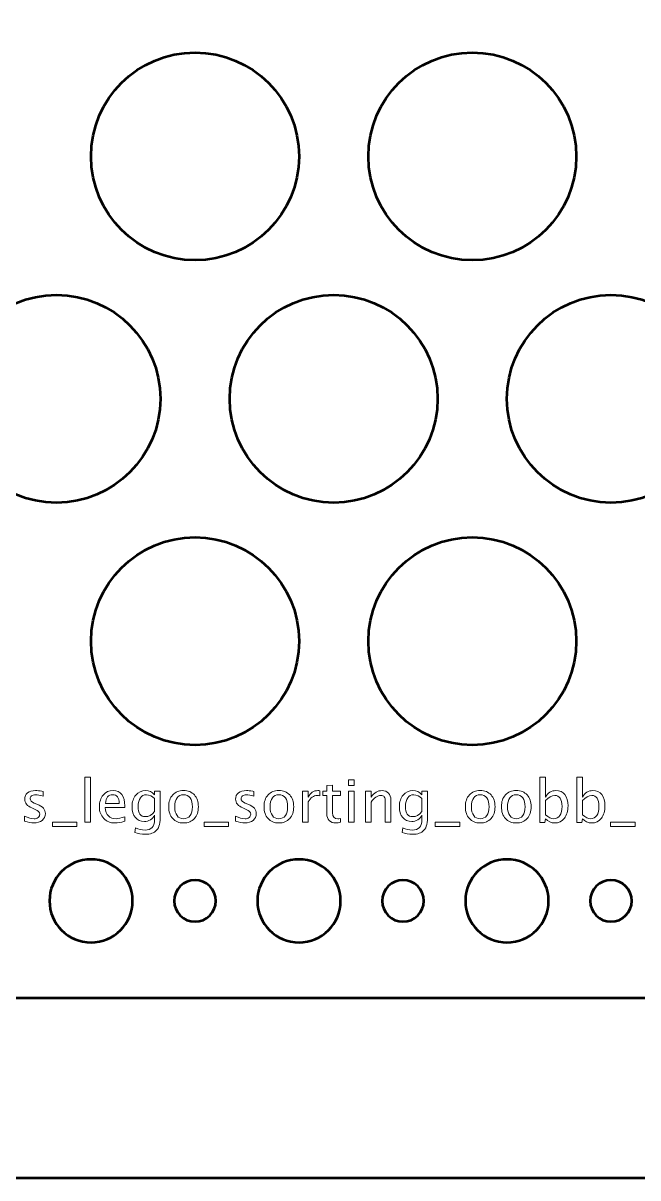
# Model space of a CAD drawing. Header units: centimetres. Extents: x -44 to 44, y -29.8 to 29.1.
# Drawn here: x -4.24 to 0.19, y 0.25 to 8.59 of the extents above; entities that cross this region are included whole.
import ezdxf

# ---------------------------------------------------------------- set-up
doc = ezdxf.new("R2010")
doc.units = ezdxf.units.CM
doc.header["$MEASUREMENT"] = 0
doc.layers.add('Layer 1', color=7, linetype='Continuous')

msp = doc.modelspace()

# ---------------------------------------------------------------- linework, layer by layer
at = {"layer": 'Layer 1', "color": 4, "lineweight": 53}
msp.add_lwpolyline([(-14, 0.25), (14, 0.25), (14, 23.75), (-14, 23.75), (-14, 0.25)], close=True, dxfattribs=at)
at = {"layer": 'Layer 1', "lineweight": 53}
for centre in [(-2.99998, 7.62498), (-0.99998, 7.62498), (-3.99998, 5.87498), (-1.99998, 5.87498), (0.00002, 5.87498), (-2.99998, 4.12498), (-0.99998, 4.12498)]:
    msp.add_ellipse(centre, major_axis=(0, 0.75002), ratio=1, dxfattribs=at)
for points, knots in [([(-10.45, 2.05), (-10.45, 2.05), (-10.45, 21.95), (-10.45, 21.95), (-10.45, 21.95), (-10.45, 22.22614), (-10.22614, 22.45), (-9.95, 22.45), (-9.95, 22.45), (-9.95, 22.45), (9.95, 22.45), (9.95, 22.45), (9.95, 22.45), (10.22614, 22.45), (10.45, 22.22614), (10.45, 21.95), (10.45, 21.95), (10.45, 21.95), (10.45, 2.05), (10.45, 2.05), (10.45, 2.05), (10.45, 1.77386), (10.22614, 1.55), (9.95, 1.55), (9.95, 1.55), (9.95, 1.55), (-9.95, 1.55), (-9.95, 1.55), (-9.95, 1.55), (-10.22614, 1.55), (-10.45, 1.77386), (-10.45, 2.05)], [0, 0, 0, 0, 0.1111111, 0.1111111, 0.1111111, 0.1111111, 0.2222222, 0.2222222, 0.2222222, 0.2222222, 0.3333333, 0.3333333, 0.3333333, 0.3333333, 0.4444444, 0.4444444, 0.4444444, 0.4444444, 0.5555556, 0.5555556, 0.5555556, 0.5555556, 0.6666667, 0.6666667, 0.6666667, 0.6666667, 0.7777778, 0.7777778, 0.7777778, 0.7777778, 1, 1, 1, 1]), ([(-4.05, 2.25), (-4.05, 2.41569), (-3.91569, 2.55), (-3.75, 2.55), (-3.75, 2.55), (-3.58431, 2.55), (-3.45, 2.41569), (-3.45, 2.25), (-3.45, 2.25), (-3.45, 2.08431), (-3.58431, 1.95), (-3.75, 1.95), (-3.75, 1.95), (-3.91569, 1.95), (-4.05, 2.08431), (-4.05, 2.25)], [0, 0, 0, 0, 0.2, 0.2, 0.2, 0.2, 0.4, 0.4, 0.4, 0.4, 0.6, 0.6, 0.6, 0.6, 1, 1, 1, 1]), ([(-2.55, 2.25), (-2.55, 2.41569), (-2.41569, 2.55), (-2.25, 2.55), (-2.25, 2.55), (-2.08431, 2.55), (-1.95, 2.41569), (-1.95, 2.25), (-1.95, 2.25), (-1.95, 2.08431), (-2.08431, 1.95), (-2.25, 1.95), (-2.25, 1.95), (-2.41569, 1.95), (-2.55, 2.08431), (-2.55, 2.25)], [0, 0, 0, 0, 0.2, 0.2, 0.2, 0.2, 0.4, 0.4, 0.4, 0.4, 0.6, 0.6, 0.6, 0.6, 1, 1, 1, 1]), ([(-1.05, 2.25), (-1.05, 2.41569), (-0.91569, 2.55), (-0.75, 2.55), (-0.75, 2.55), (-0.58431, 2.55), (-0.45, 2.41569), (-0.45, 2.25), (-0.45, 2.25), (-0.45, 2.08431), (-0.58431, 1.95), (-0.75, 1.95), (-0.75, 1.95), (-0.91569, 1.95), (-1.05, 2.08431), (-1.05, 2.25)], [0, 0, 0, 0, 0.2, 0.2, 0.2, 0.2, 0.4, 0.4, 0.4, 0.4, 0.6, 0.6, 0.6, 0.6, 1, 1, 1, 1]), ([(-3.15, 2.25), (-3.15, 2.33284), (-3.08284, 2.4), (-3, 2.4), (-3, 2.4), (-2.91716, 2.4), (-2.85, 2.33284), (-2.85, 2.25), (-2.85, 2.25), (-2.85, 2.16716), (-2.91716, 2.1), (-3, 2.1), (-3, 2.1), (-3.08284, 2.1), (-3.15, 2.16716), (-3.15, 2.25)], [0, 0, 0, 0, 0.2, 0.2, 0.2, 0.2, 0.4, 0.4, 0.4, 0.4, 0.6, 0.6, 0.6, 0.6, 1, 1, 1, 1]), ([(-1.65, 2.25), (-1.65, 2.33284), (-1.58284, 2.4), (-1.5, 2.4), (-1.5, 2.4), (-1.41716, 2.4), (-1.35, 2.33284), (-1.35, 2.25), (-1.35, 2.25), (-1.35, 2.16716), (-1.41716, 2.1), (-1.5, 2.1), (-1.5, 2.1), (-1.58284, 2.1), (-1.65, 2.16716), (-1.65, 2.25)], [0, 0, 0, 0, 0.2, 0.2, 0.2, 0.2, 0.4, 0.4, 0.4, 0.4, 0.6, 0.6, 0.6, 0.6, 1, 1, 1, 1]), ([(-0.15, 2.25), (-0.15, 2.33284), (-0.08284, 2.4), (0, 2.4), (0, 2.4), (0.08284, 2.4), (0.15, 2.33284), (0.15, 2.25), (0.15, 2.25), (0.15, 2.16716), (0.08284, 2.1), (0, 2.1), (0, 2.1), (-0.08284, 2.1), (-0.15, 2.16716), (-0.15, 2.25)], [0, 0, 0, 0, 0.2, 0.2, 0.2, 0.2, 0.4, 0.4, 0.4, 0.4, 0.6, 0.6, 0.6, 0.6, 1, 1, 1, 1])]:
    msp.add_open_spline(points, degree=3, knots=knots, dxfattribs=at)
at = {"layer": 'Layer 1', "color": 5, "lineweight": 9}
for points, knots in [([(-3.79443, 2.81748), (-3.79443, 2.81748), (-3.79443, 3.14387), (-3.79443, 3.14387), (-3.79443, 3.14387), (-3.79443, 3.14387), (-3.75379, 3.14387), (-3.75379, 3.14387), (-3.75379, 3.14387), (-3.75379, 3.14387), (-3.75379, 2.81748), (-3.75379, 2.81748), (-3.75379, 2.81748), (-3.75379, 2.81748), (-3.79443, 2.81748), (-3.79443, 2.81748)], [0, 0, 0, 0, 0.2, 0.2, 0.2, 0.2, 0.4, 0.4, 0.4, 0.4, 0.6, 0.6, 0.6, 0.6, 1, 1, 1, 1]), ([(-1.95109, 2.81755), (-1.96365, 2.81409), (-1.97459, 2.8124), (-1.98383, 2.8124), (-1.98383, 2.8124), (-2.00457, 2.8124), (-2.02073, 2.81833), (-2.0323, 2.83018), (-2.0323, 2.83018), (-2.04394, 2.84203), (-2.04973, 2.85847), (-2.04973, 2.87957), (-2.04973, 2.87957), (-2.04973, 2.87957), (-2.04973, 3.01137), (-2.04973, 3.01137), (-2.04973, 3.01137), (-2.04973, 3.01137), (-2.07781, 3.01137), (-2.07781, 3.01137), (-2.07781, 3.01137), (-2.07781, 3.01137), (-2.07781, 3.04184), (-2.07781, 3.04184), (-2.07781, 3.04184), (-2.07781, 3.04184), (-2.04973, 3.04184), (-2.04973, 3.04184), (-2.04973, 3.04184), (-2.04973, 3.04184), (-2.04973, 3.08241), (-2.04973, 3.08241), (-2.04973, 3.08241), (-2.04973, 3.08241), (-2.00909, 3.08629), (-2.00909, 3.08629), (-2.00909, 3.08629), (-2.00909, 3.08629), (-2.00909, 3.04184), (-2.00909, 3.04184), (-2.00909, 3.04184), (-2.00909, 3.04184), (-1.95024, 3.04184), (-1.95024, 3.04184), (-1.95024, 3.04184), (-1.95024, 3.04184), (-1.95024, 3.01137), (-1.95024, 3.01137), (-1.95024, 3.01137), (-1.95024, 3.01137), (-2.00909, 3.01137), (-2.00909, 3.01137), (-2.00909, 3.01137), (-2.00909, 3.01137), (-2.00909, 2.88691), (-2.00909, 2.88691), (-2.00909, 2.88691), (-2.00909, 2.85756), (-1.99632, 2.84288), (-1.97085, 2.84288), (-1.97085, 2.84288), (-1.96541, 2.84288), (-1.95885, 2.8438), (-1.95109, 2.84556), (-1.95109, 2.84556), (-1.95109, 2.84556), (-1.95109, 2.81755), (-1.95109, 2.81755)], [0, 0, 0, 0, 0.0555556, 0.0555556, 0.0555556, 0.0555556, 0.1111111, 0.1111111, 0.1111111, 0.1111111, 0.1666667, 0.1666667, 0.1666667, 0.1666667, 0.2222222, 0.2222222, 0.2222222, 0.2222222, 0.2777778, 0.2777778, 0.2777778, 0.2777778, 0.3333333, 0.3333333, 0.3333333, 0.3333333, 0.3888889, 0.3888889, 0.3888889, 0.3888889, 0.4444444, 0.4444444, 0.4444444, 0.4444444, 0.5, 0.5, 0.5, 0.5, 0.5555556, 0.5555556, 0.5555556, 0.5555556, 0.6111111, 0.6111111, 0.6111111, 0.6111111, 0.6666667, 0.6666667, 0.6666667, 0.6666667, 0.7222222, 0.7222222, 0.7222222, 0.7222222, 0.7777778, 0.7777778, 0.7777778, 0.7777778, 0.8333333, 0.8333333, 0.8333333, 0.8333333, 0.8888889, 0.8888889, 0.8888889, 0.8888889, 1, 1, 1, 1]), ([(-1.89309, 3.08291), (-1.89309, 3.08291), (-1.89309, 3.12355), (-1.89309, 3.12355), (-1.89309, 3.12355), (-1.89309, 3.12355), (-1.85245, 3.12355), (-1.85245, 3.12355), (-1.85245, 3.12355), (-1.85245, 3.12355), (-1.85245, 3.08291), (-1.85245, 3.08291), (-1.85245, 3.08291), (-1.85245, 3.08291), (-1.89309, 3.08291), (-1.89309, 3.08291)], [0, 0, 0, 0, 0.2, 0.2, 0.2, 0.2, 0.4, 0.4, 0.4, 0.4, 0.6, 0.6, 0.6, 0.6, 1, 1, 1, 1]), ([(-0.51224, 2.81494), (-0.51224, 2.81494), (-0.51224, 3.14387), (-0.51224, 3.14387), (-0.51224, 3.14387), (-0.51224, 3.14387), (-0.4716, 3.14387), (-0.4716, 3.14387), (-0.4716, 3.14387), (-0.4716, 3.14387), (-0.4716, 2.99944), (-0.4716, 2.99944), (-0.4716, 2.99944), (-0.45495, 3.03084), (-0.4299, 3.0465), (-0.39653, 3.0465), (-0.39653, 3.0465), (-0.36951, 3.0465), (-0.34827, 3.03669), (-0.33275, 3.01701), (-0.33275, 3.01701), (-0.31723, 2.99732), (-0.30947, 2.97044), (-0.30947, 2.93637), (-0.30947, 2.93637), (-0.30947, 2.89925), (-0.31828, 2.86927), (-0.33585, 2.84655), (-0.33585, 2.84655), (-0.35342, 2.82376), (-0.37656, 2.8124), (-0.40521, 2.8124), (-0.40521, 2.8124), (-0.43181, 2.8124), (-0.45396, 2.82256), (-0.4716, 2.84295), (-0.4716, 2.84295), (-0.4716, 2.84295), (-0.47654, 2.81494), (-0.47654, 2.81494), (-0.47654, 2.81494), (-0.47654, 2.81494), (-0.51224, 2.81494), (-0.51224, 2.81494)], [0, 0, 0, 0, 0.0833333, 0.0833333, 0.0833333, 0.0833333, 0.1666667, 0.1666667, 0.1666667, 0.1666667, 0.25, 0.25, 0.25, 0.25, 0.3333333, 0.3333333, 0.3333333, 0.3333333, 0.4166667, 0.4166667, 0.4166667, 0.4166667, 0.5, 0.5, 0.5, 0.5, 0.5833333, 0.5833333, 0.5833333, 0.5833333, 0.6666667, 0.6666667, 0.6666667, 0.6666667, 0.75, 0.75, 0.75, 0.75, 0.8333333, 0.8333333, 0.8333333, 0.8333333, 1, 1, 1, 1]), ([(-0.24582, 2.81494), (-0.24582, 2.81494), (-0.24582, 3.14387), (-0.24582, 3.14387), (-0.24582, 3.14387), (-0.24582, 3.14387), (-0.20518, 3.14387), (-0.20518, 3.14387), (-0.20518, 3.14387), (-0.20518, 3.14387), (-0.20518, 2.99944), (-0.20518, 2.99944), (-0.20518, 2.99944), (-0.18853, 3.03084), (-0.16348, 3.0465), (-0.13011, 3.0465), (-0.13011, 3.0465), (-0.10309, 3.0465), (-0.08185, 3.03669), (-0.06633, 3.01701), (-0.06633, 3.01701), (-0.05081, 2.99732), (-0.04305, 2.97044), (-0.04305, 2.93637), (-0.04305, 2.93637), (-0.04305, 2.89925), (-0.05186, 2.86927), (-0.06943, 2.84655), (-0.06943, 2.84655), (-0.087, 2.82376), (-0.11014, 2.8124), (-0.13879, 2.8124), (-0.13879, 2.8124), (-0.16539, 2.8124), (-0.18754, 2.82256), (-0.20518, 2.84295), (-0.20518, 2.84295), (-0.20518, 2.84295), (-0.21012, 2.81494), (-0.21012, 2.81494), (-0.21012, 2.81494), (-0.21012, 2.81494), (-0.24582, 2.81494), (-0.24582, 2.81494)], [0, 0, 0, 0, 0.0833333, 0.0833333, 0.0833333, 0.0833333, 0.1666667, 0.1666667, 0.1666667, 0.1666667, 0.25, 0.25, 0.25, 0.25, 0.3333333, 0.3333333, 0.3333333, 0.3333333, 0.4166667, 0.4166667, 0.4166667, 0.4166667, 0.5, 0.5, 0.5, 0.5, 0.5833333, 0.5833333, 0.5833333, 0.5833333, 0.6666667, 0.6666667, 0.6666667, 0.6666667, 0.75, 0.75, 0.75, 0.75, 0.8333333, 0.8333333, 0.8333333, 0.8333333, 1, 1, 1, 1]), ([(-4.22997, 2.82552), (-4.22997, 2.82552), (-4.22997, 2.86278), (-4.22997, 2.86278), (-4.22997, 2.86278), (-4.20337, 2.84951), (-4.1803, 2.84288), (-4.16062, 2.84288), (-4.16062, 2.84288), (-4.14891, 2.84288), (-4.13917, 2.84605), (-4.13148, 2.8524), (-4.13148, 2.8524), (-4.12379, 2.85868), (-4.11991, 2.86659), (-4.11991, 2.87611), (-4.11991, 2.87611), (-4.11991, 2.89001), (-4.1307, 2.90151), (-4.15229, 2.91061), (-4.15229, 2.91061), (-4.15229, 2.91061), (-4.17607, 2.9207), (-4.17607, 2.9207), (-4.17607, 2.9207), (-4.21114, 2.93524), (-4.2287, 2.95626), (-4.2287, 2.98357), (-4.2287, 2.98357), (-4.2287, 3.00311), (-4.22179, 3.01849), (-4.20796, 3.02971), (-4.20796, 3.02971), (-4.19413, 3.04093), (-4.17515, 3.0465), (-4.15109, 3.0465), (-4.15109, 3.0465), (-4.1386, 3.0465), (-4.12308, 3.04481), (-4.10467, 3.04135), (-4.10467, 3.04135), (-4.10467, 3.04135), (-4.0962, 3.03973), (-4.0962, 3.03973), (-4.0962, 3.03973), (-4.0962, 3.03973), (-4.0962, 3.00586), (-4.0962, 3.00586), (-4.0962, 3.00586), (-4.11885, 3.01264), (-4.13691, 3.01602), (-4.15039, 3.01602), (-4.15039, 3.01602), (-4.16224, 3.01602), (-4.17162, 3.01341), (-4.17875, 3.00826), (-4.17875, 3.00826), (-4.18581, 3.00311), (-4.18933, 2.9962), (-4.18933, 2.98752), (-4.18933, 2.98752), (-4.18933, 2.97531), (-4.17946, 2.96494), (-4.15963, 2.95654), (-4.15963, 2.95654), (-4.15963, 2.95654), (-4.14009, 2.94829), (-4.14009, 2.94829), (-4.14009, 2.94829), (-4.11793, 2.93898), (-4.10227, 2.9291), (-4.0931, 2.91873), (-4.0931, 2.91873), (-4.08385, 2.90835), (-4.07927, 2.89537), (-4.07927, 2.87985), (-4.07927, 2.87985), (-4.07927, 2.86017), (-4.08703, 2.84401), (-4.10262, 2.83138), (-4.10262, 2.83138), (-4.11814, 2.81875), (-4.13804, 2.8124), (-4.16224, 2.8124), (-4.16224, 2.8124), (-4.18087, 2.8124), (-4.20337, 2.81677), (-4.22997, 2.82552)], [0, 0, 0, 0, 0.0434783, 0.0434783, 0.0434783, 0.0434783, 0.0869565, 0.0869565, 0.0869565, 0.0869565, 0.1304348, 0.1304348, 0.1304348, 0.1304348, 0.173913, 0.173913, 0.173913, 0.173913, 0.2173913, 0.2173913, 0.2173913, 0.2173913, 0.2608696, 0.2608696, 0.2608696, 0.2608696, 0.3043478, 0.3043478, 0.3043478, 0.3043478, 0.3478261, 0.3478261, 0.3478261, 0.3478261, 0.3913043, 0.3913043, 0.3913043, 0.3913043, 0.4347826, 0.4347826, 0.4347826, 0.4347826, 0.4782609, 0.4782609, 0.4782609, 0.4782609, 0.5217391, 0.5217391, 0.5217391, 0.5217391, 0.5652174, 0.5652174, 0.5652174, 0.5652174, 0.6086957, 0.6086957, 0.6086957, 0.6086957, 0.6521739, 0.6521739, 0.6521739, 0.6521739, 0.6956522, 0.6956522, 0.6956522, 0.6956522, 0.7391304, 0.7391304, 0.7391304, 0.7391304, 0.7826087, 0.7826087, 0.7826087, 0.7826087, 0.826087, 0.826087, 0.826087, 0.826087, 0.8695652, 0.8695652, 0.8695652, 0.8695652, 0.9130435, 0.9130435, 0.9130435, 0.9130435, 1, 1, 1, 1]), ([(-3.50741, 2.82468), (-3.53472, 2.81649), (-3.55807, 2.8124), (-3.57755, 2.8124), (-3.57755, 2.8124), (-3.61078, 2.8124), (-3.6378, 2.82341), (-3.65861, 2.84535), (-3.65861, 2.84535), (-3.67943, 2.86729), (-3.68987, 2.89573), (-3.68987, 2.93072), (-3.68987, 2.93072), (-3.68987, 2.96466), (-3.6807, 2.99253), (-3.66228, 3.01433), (-3.66228, 3.01433), (-3.64387, 3.03606), (-3.6203, 3.04692), (-3.59159, 3.04692), (-3.59159, 3.04692), (-3.56442, 3.04692), (-3.5434, 3.03726), (-3.52858, 3.01793), (-3.52858, 3.01793), (-3.51376, 2.99859), (-3.50636, 2.97122), (-3.50636, 2.93573), (-3.50636, 2.93573), (-3.50636, 2.93573), (-3.50657, 2.92331), (-3.50657, 2.92331), (-3.50657, 2.92331), (-3.50657, 2.92331), (-3.64838, 2.92331), (-3.64838, 2.92331), (-3.64838, 2.92331), (-3.64246, 2.86969), (-3.61628, 2.84288), (-3.56993, 2.84288), (-3.56993, 2.84288), (-3.55292, 2.84288), (-3.53211, 2.84768), (-3.50741, 2.85727), (-3.50741, 2.85727), (-3.50741, 2.85727), (-3.50741, 2.82468), (-3.50741, 2.82468)], [0, 0, 0, 0, 0.0769231, 0.0769231, 0.0769231, 0.0769231, 0.1538462, 0.1538462, 0.1538462, 0.1538462, 0.2307692, 0.2307692, 0.2307692, 0.2307692, 0.3076923, 0.3076923, 0.3076923, 0.3076923, 0.3846154, 0.3846154, 0.3846154, 0.3846154, 0.4615385, 0.4615385, 0.4615385, 0.4615385, 0.5384615, 0.5384615, 0.5384615, 0.5384615, 0.6153846, 0.6153846, 0.6153846, 0.6153846, 0.6923077, 0.6923077, 0.6923077, 0.6923077, 0.7692308, 0.7692308, 0.7692308, 0.7692308, 0.8461538, 0.8461538, 0.8461538, 0.8461538, 1, 1, 1, 1]), ([(-3.64627, 2.95379), (-3.64627, 2.95379), (-3.54721, 2.95379), (-3.54721, 2.95379), (-3.54721, 2.95379), (-3.54721, 2.99556), (-3.5628, 3.01645), (-3.59392, 3.01645), (-3.59392, 3.01645), (-3.62524, 3.01645), (-3.64267, 2.99556), (-3.64627, 2.95379)], [0, 0, 0, 0, 0.25, 0.25, 0.25, 0.25, 0.5, 0.5, 0.5, 0.5, 1, 1, 1, 1]), ([(-3.43537, 2.74297), (-3.43537, 2.74297), (-3.43058, 2.77811), (-3.43058, 2.77811), (-3.43058, 2.77811), (-3.40701, 2.7671), (-3.38366, 2.7616), (-3.36059, 2.7616), (-3.36059, 2.7616), (-3.3148, 2.7616), (-3.29186, 2.78587), (-3.29186, 2.83434), (-3.29186, 2.83434), (-3.29186, 2.83434), (-3.29186, 2.86962), (-3.29186, 2.86962), (-3.29186, 2.86962), (-3.29892, 2.85473), (-3.30894, 2.84323), (-3.32199, 2.83498), (-3.32199, 2.83498), (-3.33504, 2.82672), (-3.34958, 2.82256), (-3.36559, 2.82256), (-3.36559, 2.82256), (-3.39276, 2.82256), (-3.41428, 2.8323), (-3.43015, 2.85177), (-3.43015, 2.85177), (-3.44603, 2.87124), (-3.454, 2.89763), (-3.454, 2.93093), (-3.454, 2.93093), (-3.454, 2.96501), (-3.44497, 2.99281), (-3.42691, 3.01433), (-3.42691, 3.01433), (-3.40877, 3.03578), (-3.38542, 3.0465), (-3.3567, 3.0465), (-3.3567, 3.0465), (-3.33159, 3.0465), (-3.30993, 3.03634), (-3.29186, 3.01595), (-3.29186, 3.01595), (-3.29186, 3.01595), (-3.29186, 3.04184), (-3.29186, 3.04184), (-3.29186, 3.04184), (-3.29186, 3.04184), (-3.25123, 3.04184), (-3.25123, 3.04184), (-3.25123, 3.04184), (-3.25123, 3.04184), (-3.25123, 2.87872), (-3.25123, 2.87872), (-3.25123, 2.87872), (-3.25123, 2.84366), (-3.25306, 2.81769), (-3.25673, 2.80083), (-3.25673, 2.80083), (-3.26033, 2.78397), (-3.26724, 2.77014), (-3.27726, 2.75941), (-3.27726, 2.75941), (-3.29504, 2.74058), (-3.32284, 2.73112), (-3.36059, 2.73112), (-3.36059, 2.73112), (-3.38648, 2.73112), (-3.41138, 2.73507), (-3.43537, 2.74297)], [0, 0, 0, 0, 0.0526316, 0.0526316, 0.0526316, 0.0526316, 0.1052632, 0.1052632, 0.1052632, 0.1052632, 0.1578947, 0.1578947, 0.1578947, 0.1578947, 0.2105263, 0.2105263, 0.2105263, 0.2105263, 0.2631579, 0.2631579, 0.2631579, 0.2631579, 0.3157895, 0.3157895, 0.3157895, 0.3157895, 0.3684211, 0.3684211, 0.3684211, 0.3684211, 0.4210526, 0.4210526, 0.4210526, 0.4210526, 0.4736842, 0.4736842, 0.4736842, 0.4736842, 0.5263158, 0.5263158, 0.5263158, 0.5263158, 0.5789474, 0.5789474, 0.5789474, 0.5789474, 0.6315789, 0.6315789, 0.6315789, 0.6315789, 0.6842105, 0.6842105, 0.6842105, 0.6842105, 0.7368421, 0.7368421, 0.7368421, 0.7368421, 0.7894737, 0.7894737, 0.7894737, 0.7894737, 0.8421053, 0.8421053, 0.8421053, 0.8421053, 0.8947368, 0.8947368, 0.8947368, 0.8947368, 1, 1, 1, 1]), ([(-3.29186, 2.89509), (-3.29186, 2.89509), (-3.29186, 2.98815), (-3.29186, 2.98815), (-3.29186, 2.98815), (-3.30979, 3.00671), (-3.32933, 3.01602), (-3.35043, 3.01602), (-3.35043, 3.01602), (-3.36919, 3.01602), (-3.38387, 3.00854), (-3.39445, 2.99351), (-3.39445, 2.99351), (-3.40511, 2.97856), (-3.4104, 2.95774), (-3.4104, 2.93121), (-3.4104, 2.93121), (-3.4104, 2.88246), (-3.39311, 2.85812), (-3.35847, 2.85812), (-3.35847, 2.85812), (-3.3349, 2.85812), (-3.31268, 2.87047), (-3.29186, 2.89509)], [0, 0, 0, 0, 0.1428571, 0.1428571, 0.1428571, 0.1428571, 0.2857143, 0.2857143, 0.2857143, 0.2857143, 0.4285714, 0.4285714, 0.4285714, 0.4285714, 0.5714286, 0.5714286, 0.5714286, 0.5714286, 0.7142857, 0.7142857, 0.7142857, 0.7142857, 1, 1, 1, 1]), ([(-3.08295, 2.8124), (-3.1159, 2.8124), (-3.142, 2.82291), (-3.16119, 2.84394), (-3.16119, 2.84394), (-3.18045, 2.86496), (-3.19005, 2.89354), (-3.19005, 2.92959), (-3.19005, 2.92959), (-3.19005, 2.96557), (-3.18045, 2.99408), (-3.16119, 3.01503), (-3.16119, 3.01503), (-3.142, 3.03599), (-3.1159, 3.0465), (-3.08295, 3.0465), (-3.08295, 3.0465), (-3.05, 3.0465), (-3.02389, 3.03599), (-3.0047, 3.01503), (-3.0047, 3.01503), (-2.98544, 2.99408), (-2.97585, 2.96557), (-2.97585, 2.92959), (-2.97585, 2.92959), (-2.97585, 2.89354), (-2.98544, 2.86496), (-3.0047, 2.84394), (-3.0047, 2.84394), (-3.02389, 2.82291), (-3.05, 2.8124), (-3.08295, 2.8124)], [0, 0, 0, 0, 0.1111111, 0.1111111, 0.1111111, 0.1111111, 0.2222222, 0.2222222, 0.2222222, 0.2222222, 0.3333333, 0.3333333, 0.3333333, 0.3333333, 0.4444444, 0.4444444, 0.4444444, 0.4444444, 0.5555556, 0.5555556, 0.5555556, 0.5555556, 0.6666667, 0.6666667, 0.6666667, 0.6666667, 0.7777778, 0.7777778, 0.7777778, 0.7777778, 1, 1, 1, 1]), ([(-3.08302, 2.84288), (-3.06291, 2.84288), (-3.04725, 2.85043), (-3.0361, 2.8656), (-3.0361, 2.8656), (-3.02502, 2.8807), (-3.01945, 2.90208), (-3.01945, 2.92959), (-3.01945, 2.92959), (-3.01945, 2.95704), (-3.02502, 2.97835), (-3.0361, 2.99344), (-3.0361, 2.99344), (-3.04725, 3.00847), (-3.06291, 3.01602), (-3.08302, 3.01602), (-3.08302, 3.01602), (-3.1032, 3.01602), (-3.11886, 3.00847), (-3.12987, 2.99344), (-3.12987, 2.99344), (-3.14094, 2.97835), (-3.14645, 2.95704), (-3.14645, 2.92959), (-3.14645, 2.92959), (-3.14645, 2.90208), (-3.14094, 2.8807), (-3.12987, 2.8656), (-3.12987, 2.8656), (-3.11886, 2.85043), (-3.1032, 2.84288), (-3.08302, 2.84288)], [0, 0, 0, 0, 0.1111111, 0.1111111, 0.1111111, 0.1111111, 0.2222222, 0.2222222, 0.2222222, 0.2222222, 0.3333333, 0.3333333, 0.3333333, 0.3333333, 0.4444444, 0.4444444, 0.4444444, 0.4444444, 0.5555556, 0.5555556, 0.5555556, 0.5555556, 0.6666667, 0.6666667, 0.6666667, 0.6666667, 0.7777778, 0.7777778, 0.7777778, 0.7777778, 1, 1, 1, 1]), ([(-2.70857, 2.82552), (-2.70857, 2.82552), (-2.70857, 2.86278), (-2.70857, 2.86278), (-2.70857, 2.86278), (-2.68197, 2.84951), (-2.6589, 2.84288), (-2.63922, 2.84288), (-2.63922, 2.84288), (-2.62751, 2.84288), (-2.61777, 2.84605), (-2.61008, 2.8524), (-2.61008, 2.8524), (-2.60239, 2.85868), (-2.59851, 2.86659), (-2.59851, 2.87611), (-2.59851, 2.87611), (-2.59851, 2.89001), (-2.6093, 2.90151), (-2.63089, 2.91061), (-2.63089, 2.91061), (-2.63089, 2.91061), (-2.65467, 2.9207), (-2.65467, 2.9207), (-2.65467, 2.9207), (-2.68974, 2.93524), (-2.7073, 2.95626), (-2.7073, 2.98357), (-2.7073, 2.98357), (-2.7073, 3.00311), (-2.70039, 3.01849), (-2.68656, 3.02971), (-2.68656, 3.02971), (-2.67273, 3.04093), (-2.65375, 3.0465), (-2.62969, 3.0465), (-2.62969, 3.0465), (-2.6172, 3.0465), (-2.60168, 3.04481), (-2.58327, 3.04135), (-2.58327, 3.04135), (-2.58327, 3.04135), (-2.5748, 3.03973), (-2.5748, 3.03973), (-2.5748, 3.03973), (-2.5748, 3.03973), (-2.5748, 3.00586), (-2.5748, 3.00586), (-2.5748, 3.00586), (-2.59745, 3.01264), (-2.61551, 3.01602), (-2.62899, 3.01602), (-2.62899, 3.01602), (-2.64084, 3.01602), (-2.65022, 3.01341), (-2.65735, 3.00826), (-2.65735, 3.00826), (-2.66441, 3.00311), (-2.66793, 2.9962), (-2.66793, 2.98752), (-2.66793, 2.98752), (-2.66793, 2.97531), (-2.65806, 2.96494), (-2.63823, 2.95654), (-2.63823, 2.95654), (-2.63823, 2.95654), (-2.61869, 2.94829), (-2.61869, 2.94829), (-2.61869, 2.94829), (-2.59653, 2.93898), (-2.58087, 2.9291), (-2.5717, 2.91873), (-2.5717, 2.91873), (-2.56245, 2.90835), (-2.55787, 2.89537), (-2.55787, 2.87985), (-2.55787, 2.87985), (-2.55787, 2.86017), (-2.56563, 2.84401), (-2.58122, 2.83138), (-2.58122, 2.83138), (-2.59674, 2.81875), (-2.61664, 2.8124), (-2.64084, 2.8124), (-2.64084, 2.8124), (-2.65947, 2.8124), (-2.68197, 2.81677), (-2.70857, 2.82552)], [0, 0, 0, 0, 0.0434783, 0.0434783, 0.0434783, 0.0434783, 0.0869565, 0.0869565, 0.0869565, 0.0869565, 0.1304348, 0.1304348, 0.1304348, 0.1304348, 0.173913, 0.173913, 0.173913, 0.173913, 0.2173913, 0.2173913, 0.2173913, 0.2173913, 0.2608696, 0.2608696, 0.2608696, 0.2608696, 0.3043478, 0.3043478, 0.3043478, 0.3043478, 0.3478261, 0.3478261, 0.3478261, 0.3478261, 0.3913043, 0.3913043, 0.3913043, 0.3913043, 0.4347826, 0.4347826, 0.4347826, 0.4347826, 0.4782609, 0.4782609, 0.4782609, 0.4782609, 0.5217391, 0.5217391, 0.5217391, 0.5217391, 0.5652174, 0.5652174, 0.5652174, 0.5652174, 0.6086957, 0.6086957, 0.6086957, 0.6086957, 0.6521739, 0.6521739, 0.6521739, 0.6521739, 0.6956522, 0.6956522, 0.6956522, 0.6956522, 0.7391304, 0.7391304, 0.7391304, 0.7391304, 0.7826087, 0.7826087, 0.7826087, 0.7826087, 0.826087, 0.826087, 0.826087, 0.826087, 0.8695652, 0.8695652, 0.8695652, 0.8695652, 0.9130435, 0.9130435, 0.9130435, 0.9130435, 1, 1, 1, 1]), ([(-2.39538, 2.8124), (-2.42833, 2.8124), (-2.45443, 2.82291), (-2.47362, 2.84394), (-2.47362, 2.84394), (-2.49288, 2.86496), (-2.50248, 2.89354), (-2.50248, 2.92959), (-2.50248, 2.92959), (-2.50248, 2.96557), (-2.49288, 2.99408), (-2.47362, 3.01503), (-2.47362, 3.01503), (-2.45443, 3.03599), (-2.42833, 3.0465), (-2.39538, 3.0465), (-2.39538, 3.0465), (-2.36243, 3.0465), (-2.33632, 3.03599), (-2.31713, 3.01503), (-2.31713, 3.01503), (-2.29787, 2.99408), (-2.28828, 2.96557), (-2.28828, 2.92959), (-2.28828, 2.92959), (-2.28828, 2.89354), (-2.29787, 2.86496), (-2.31713, 2.84394), (-2.31713, 2.84394), (-2.33632, 2.82291), (-2.36243, 2.8124), (-2.39538, 2.8124)], [0, 0, 0, 0, 0.1111111, 0.1111111, 0.1111111, 0.1111111, 0.2222222, 0.2222222, 0.2222222, 0.2222222, 0.3333333, 0.3333333, 0.3333333, 0.3333333, 0.4444444, 0.4444444, 0.4444444, 0.4444444, 0.5555556, 0.5555556, 0.5555556, 0.5555556, 0.6666667, 0.6666667, 0.6666667, 0.6666667, 0.7777778, 0.7777778, 0.7777778, 0.7777778, 1, 1, 1, 1]), ([(-2.39545, 2.84288), (-2.37534, 2.84288), (-2.35968, 2.85043), (-2.34853, 2.8656), (-2.34853, 2.8656), (-2.33745, 2.8807), (-2.33188, 2.90208), (-2.33188, 2.92959), (-2.33188, 2.92959), (-2.33188, 2.95704), (-2.33745, 2.97835), (-2.34853, 2.99344), (-2.34853, 2.99344), (-2.35968, 3.00847), (-2.37534, 3.01602), (-2.39545, 3.01602), (-2.39545, 3.01602), (-2.41563, 3.01602), (-2.43129, 3.00847), (-2.4423, 2.99344), (-2.4423, 2.99344), (-2.45337, 2.97835), (-2.45888, 2.95704), (-2.45888, 2.92959), (-2.45888, 2.92959), (-2.45888, 2.90208), (-2.45337, 2.8807), (-2.4423, 2.8656), (-2.4423, 2.8656), (-2.43129, 2.85043), (-2.41563, 2.84288), (-2.39545, 2.84288)], [0, 0, 0, 0, 0.1111111, 0.1111111, 0.1111111, 0.1111111, 0.2222222, 0.2222222, 0.2222222, 0.2222222, 0.3333333, 0.3333333, 0.3333333, 0.3333333, 0.4444444, 0.4444444, 0.4444444, 0.4444444, 0.5555556, 0.5555556, 0.5555556, 0.5555556, 0.6666667, 0.6666667, 0.6666667, 0.6666667, 0.7777778, 0.7777778, 0.7777778, 0.7777778, 1, 1, 1, 1]), ([(-2.22463, 2.81748), (-2.22463, 2.81748), (-2.22463, 3.04184), (-2.22463, 3.04184), (-2.22463, 3.04184), (-2.22463, 3.04184), (-2.18399, 3.04184), (-2.18399, 3.04184), (-2.18399, 3.04184), (-2.18399, 3.04184), (-2.18399, 2.99944), (-2.18399, 2.99944), (-2.18399, 2.99944), (-2.16783, 3.03084), (-2.14441, 3.0465), (-2.11365, 3.0465), (-2.11365, 3.0465), (-2.10948, 3.0465), (-2.10511, 3.04615), (-2.10059, 3.04544), (-2.10059, 3.04544), (-2.10059, 3.04544), (-2.10059, 3.00741), (-2.10059, 3.00741), (-2.10059, 3.00741), (-2.10765, 3.00974), (-2.11386, 3.01094), (-2.11922, 3.01094), (-2.11922, 3.01094), (-2.14504, 3.01094), (-2.16663, 2.9957), (-2.18399, 2.96515), (-2.18399, 2.96515), (-2.18399, 2.96515), (-2.18399, 2.81748), (-2.18399, 2.81748), (-2.18399, 2.81748), (-2.18399, 2.81748), (-2.22463, 2.81748), (-2.22463, 2.81748)], [0, 0, 0, 0, 0.0909091, 0.0909091, 0.0909091, 0.0909091, 0.1818182, 0.1818182, 0.1818182, 0.1818182, 0.2727273, 0.2727273, 0.2727273, 0.2727273, 0.3636364, 0.3636364, 0.3636364, 0.3636364, 0.4545455, 0.4545455, 0.4545455, 0.4545455, 0.5454545, 0.5454545, 0.5454545, 0.5454545, 0.6363636, 0.6363636, 0.6363636, 0.6363636, 0.7272727, 0.7272727, 0.7272727, 0.7272727, 0.8181818, 0.8181818, 0.8181818, 0.8181818, 1, 1, 1, 1]), ([(-1.89309, 2.81748), (-1.89309, 2.81748), (-1.89309, 3.04184), (-1.89309, 3.04184), (-1.89309, 3.04184), (-1.89309, 3.04184), (-1.85245, 3.04184), (-1.85245, 3.04184), (-1.85245, 3.04184), (-1.85245, 3.04184), (-1.85245, 2.81748), (-1.85245, 2.81748), (-1.85245, 2.81748), (-1.85245, 2.81748), (-1.89309, 2.81748), (-1.89309, 2.81748)], [0, 0, 0, 0, 0.2, 0.2, 0.2, 0.2, 0.4, 0.4, 0.4, 0.4, 0.6, 0.6, 0.6, 0.6, 1, 1, 1, 1]), ([(-1.77075, 2.81748), (-1.77075, 2.81748), (-1.77075, 3.04184), (-1.77075, 3.04184), (-1.77075, 3.04184), (-1.77075, 3.04184), (-1.73011, 3.04184), (-1.73011, 3.04184), (-1.73011, 3.04184), (-1.73011, 3.04184), (-1.73011, 2.99944), (-1.73011, 2.99944), (-1.73011, 2.99944), (-1.70859, 3.03084), (-1.6822, 3.0465), (-1.65102, 3.0465), (-1.65102, 3.0465), (-1.6314, 3.0465), (-1.61581, 3.04036), (-1.60431, 3.02802), (-1.60431, 3.02802), (-1.59281, 3.01574), (-1.58703, 2.99916), (-1.58703, 2.97842), (-1.58703, 2.97842), (-1.58703, 2.97842), (-1.58703, 2.81748), (-1.58703, 2.81748), (-1.58703, 2.81748), (-1.58703, 2.81748), (-1.62766, 2.81748), (-1.62766, 2.81748), (-1.62766, 2.81748), (-1.62766, 2.81748), (-1.62766, 2.96515), (-1.62766, 2.96515), (-1.62766, 2.96515), (-1.62766, 2.9818), (-1.63013, 2.99366), (-1.635, 3.00071), (-1.635, 3.00071), (-1.63994, 3.00784), (-1.64806, 3.01137), (-1.65941, 3.01137), (-1.65941, 3.01137), (-1.68439, 3.01137), (-1.70796, 2.99507), (-1.73011, 2.96247), (-1.73011, 2.96247), (-1.73011, 2.96247), (-1.73011, 2.81748), (-1.73011, 2.81748), (-1.73011, 2.81748), (-1.73011, 2.81748), (-1.77075, 2.81748), (-1.77075, 2.81748)], [0, 0, 0, 0, 0.0666667, 0.0666667, 0.0666667, 0.0666667, 0.1333333, 0.1333333, 0.1333333, 0.1333333, 0.2, 0.2, 0.2, 0.2, 0.2666667, 0.2666667, 0.2666667, 0.2666667, 0.3333333, 0.3333333, 0.3333333, 0.3333333, 0.4, 0.4, 0.4, 0.4, 0.4666667, 0.4666667, 0.4666667, 0.4666667, 0.5333333, 0.5333333, 0.5333333, 0.5333333, 0.6, 0.6, 0.6, 0.6, 0.6666667, 0.6666667, 0.6666667, 0.6666667, 0.7333333, 0.7333333, 0.7333333, 0.7333333, 0.8, 0.8, 0.8, 0.8, 0.8666667, 0.8666667, 0.8666667, 0.8666667, 1, 1, 1, 1]), ([(-1.50715, 2.74297), (-1.50715, 2.74297), (-1.50236, 2.77811), (-1.50236, 2.77811), (-1.50236, 2.77811), (-1.47879, 2.7671), (-1.45544, 2.7616), (-1.43237, 2.7616), (-1.43237, 2.7616), (-1.38658, 2.7616), (-1.36364, 2.78587), (-1.36364, 2.83434), (-1.36364, 2.83434), (-1.36364, 2.83434), (-1.36364, 2.86962), (-1.36364, 2.86962), (-1.36364, 2.86962), (-1.3707, 2.85473), (-1.38072, 2.84323), (-1.39377, 2.83498), (-1.39377, 2.83498), (-1.40682, 2.82672), (-1.42136, 2.82256), (-1.43737, 2.82256), (-1.43737, 2.82256), (-1.46454, 2.82256), (-1.48606, 2.8323), (-1.50193, 2.85177), (-1.50193, 2.85177), (-1.51781, 2.87124), (-1.52578, 2.89763), (-1.52578, 2.93093), (-1.52578, 2.93093), (-1.52578, 2.96501), (-1.51675, 2.99281), (-1.49869, 3.01433), (-1.49869, 3.01433), (-1.48055, 3.03578), (-1.4572, 3.0465), (-1.42848, 3.0465), (-1.42848, 3.0465), (-1.40337, 3.0465), (-1.38171, 3.03634), (-1.36364, 3.01595), (-1.36364, 3.01595), (-1.36364, 3.01595), (-1.36364, 3.04184), (-1.36364, 3.04184), (-1.36364, 3.04184), (-1.36364, 3.04184), (-1.32301, 3.04184), (-1.32301, 3.04184), (-1.32301, 3.04184), (-1.32301, 3.04184), (-1.32301, 2.87872), (-1.32301, 2.87872), (-1.32301, 2.87872), (-1.32301, 2.84366), (-1.32484, 2.81769), (-1.32851, 2.80083), (-1.32851, 2.80083), (-1.33211, 2.78397), (-1.33902, 2.77014), (-1.34904, 2.75941), (-1.34904, 2.75941), (-1.36682, 2.74058), (-1.39462, 2.73112), (-1.43237, 2.73112), (-1.43237, 2.73112), (-1.45826, 2.73112), (-1.48316, 2.73507), (-1.50715, 2.74297)], [0, 0, 0, 0, 0.0526316, 0.0526316, 0.0526316, 0.0526316, 0.1052632, 0.1052632, 0.1052632, 0.1052632, 0.1578947, 0.1578947, 0.1578947, 0.1578947, 0.2105263, 0.2105263, 0.2105263, 0.2105263, 0.2631579, 0.2631579, 0.2631579, 0.2631579, 0.3157895, 0.3157895, 0.3157895, 0.3157895, 0.3684211, 0.3684211, 0.3684211, 0.3684211, 0.4210526, 0.4210526, 0.4210526, 0.4210526, 0.4736842, 0.4736842, 0.4736842, 0.4736842, 0.5263158, 0.5263158, 0.5263158, 0.5263158, 0.5789474, 0.5789474, 0.5789474, 0.5789474, 0.6315789, 0.6315789, 0.6315789, 0.6315789, 0.6842105, 0.6842105, 0.6842105, 0.6842105, 0.7368421, 0.7368421, 0.7368421, 0.7368421, 0.7894737, 0.7894737, 0.7894737, 0.7894737, 0.8421053, 0.8421053, 0.8421053, 0.8421053, 0.8947368, 0.8947368, 0.8947368, 0.8947368, 1, 1, 1, 1]), ([(-1.36364, 2.89509), (-1.36364, 2.89509), (-1.36364, 2.98815), (-1.36364, 2.98815), (-1.36364, 2.98815), (-1.38157, 3.00671), (-1.40111, 3.01602), (-1.42221, 3.01602), (-1.42221, 3.01602), (-1.44097, 3.01602), (-1.45565, 3.00854), (-1.46623, 2.99351), (-1.46623, 2.99351), (-1.47689, 2.97856), (-1.48218, 2.95774), (-1.48218, 2.93121), (-1.48218, 2.93121), (-1.48218, 2.88246), (-1.46489, 2.85812), (-1.43025, 2.85812), (-1.43025, 2.85812), (-1.40668, 2.85812), (-1.38446, 2.87047), (-1.36364, 2.89509)], [0, 0, 0, 0, 0.1428571, 0.1428571, 0.1428571, 0.1428571, 0.2857143, 0.2857143, 0.2857143, 0.2857143, 0.4285714, 0.4285714, 0.4285714, 0.4285714, 0.5714286, 0.5714286, 0.5714286, 0.5714286, 0.7142857, 0.7142857, 0.7142857, 0.7142857, 1, 1, 1, 1]), ([(-0.94306, 2.8124), (-0.97601, 2.8124), (-1.00211, 2.82291), (-1.0213, 2.84394), (-1.0213, 2.84394), (-1.04056, 2.86496), (-1.05016, 2.89354), (-1.05016, 2.92959), (-1.05016, 2.92959), (-1.05016, 2.96557), (-1.04056, 2.99408), (-1.0213, 3.01503), (-1.0213, 3.01503), (-1.00211, 3.03599), (-0.97601, 3.0465), (-0.94306, 3.0465), (-0.94306, 3.0465), (-0.91011, 3.0465), (-0.884, 3.03599), (-0.86481, 3.01503), (-0.86481, 3.01503), (-0.84555, 2.99408), (-0.83596, 2.96557), (-0.83596, 2.92959), (-0.83596, 2.92959), (-0.83596, 2.89354), (-0.84555, 2.86496), (-0.86481, 2.84394), (-0.86481, 2.84394), (-0.884, 2.82291), (-0.91011, 2.8124), (-0.94306, 2.8124)], [0, 0, 0, 0, 0.1111111, 0.1111111, 0.1111111, 0.1111111, 0.2222222, 0.2222222, 0.2222222, 0.2222222, 0.3333333, 0.3333333, 0.3333333, 0.3333333, 0.4444444, 0.4444444, 0.4444444, 0.4444444, 0.5555556, 0.5555556, 0.5555556, 0.5555556, 0.6666667, 0.6666667, 0.6666667, 0.6666667, 0.7777778, 0.7777778, 0.7777778, 0.7777778, 1, 1, 1, 1]), ([(-0.94313, 2.84288), (-0.92302, 2.84288), (-0.90736, 2.85043), (-0.89621, 2.8656), (-0.89621, 2.8656), (-0.88513, 2.8807), (-0.87956, 2.90208), (-0.87956, 2.92959), (-0.87956, 2.92959), (-0.87956, 2.95704), (-0.88513, 2.97835), (-0.89621, 2.99344), (-0.89621, 2.99344), (-0.90736, 3.00847), (-0.92302, 3.01602), (-0.94313, 3.01602), (-0.94313, 3.01602), (-0.96331, 3.01602), (-0.97897, 3.00847), (-0.98998, 2.99344), (-0.98998, 2.99344), (-1.00105, 2.97835), (-1.00656, 2.95704), (-1.00656, 2.92959), (-1.00656, 2.92959), (-1.00656, 2.90208), (-1.00105, 2.8807), (-0.98998, 2.8656), (-0.98998, 2.8656), (-0.97897, 2.85043), (-0.96331, 2.84288), (-0.94313, 2.84288)], [0, 0, 0, 0, 0.1111111, 0.1111111, 0.1111111, 0.1111111, 0.2222222, 0.2222222, 0.2222222, 0.2222222, 0.3333333, 0.3333333, 0.3333333, 0.3333333, 0.4444444, 0.4444444, 0.4444444, 0.4444444, 0.5555556, 0.5555556, 0.5555556, 0.5555556, 0.6666667, 0.6666667, 0.6666667, 0.6666667, 0.7777778, 0.7777778, 0.7777778, 0.7777778, 1, 1, 1, 1]), ([(-0.68299, 2.8124), (-0.71594, 2.8124), (-0.74204, 2.82291), (-0.76123, 2.84394), (-0.76123, 2.84394), (-0.78049, 2.86496), (-0.79009, 2.89354), (-0.79009, 2.92959), (-0.79009, 2.92959), (-0.79009, 2.96557), (-0.78049, 2.99408), (-0.76123, 3.01503), (-0.76123, 3.01503), (-0.74204, 3.03599), (-0.71594, 3.0465), (-0.68299, 3.0465), (-0.68299, 3.0465), (-0.65004, 3.0465), (-0.62393, 3.03599), (-0.60474, 3.01503), (-0.60474, 3.01503), (-0.58548, 2.99408), (-0.57589, 2.96557), (-0.57589, 2.92959), (-0.57589, 2.92959), (-0.57589, 2.89354), (-0.58548, 2.86496), (-0.60474, 2.84394), (-0.60474, 2.84394), (-0.62393, 2.82291), (-0.65004, 2.8124), (-0.68299, 2.8124)], [0, 0, 0, 0, 0.1111111, 0.1111111, 0.1111111, 0.1111111, 0.2222222, 0.2222222, 0.2222222, 0.2222222, 0.3333333, 0.3333333, 0.3333333, 0.3333333, 0.4444444, 0.4444444, 0.4444444, 0.4444444, 0.5555556, 0.5555556, 0.5555556, 0.5555556, 0.6666667, 0.6666667, 0.6666667, 0.6666667, 0.7777778, 0.7777778, 0.7777778, 0.7777778, 1, 1, 1, 1]), ([(-0.68306, 2.84288), (-0.66295, 2.84288), (-0.64729, 2.85043), (-0.63614, 2.8656), (-0.63614, 2.8656), (-0.62506, 2.8807), (-0.61949, 2.90208), (-0.61949, 2.92959), (-0.61949, 2.92959), (-0.61949, 2.95704), (-0.62506, 2.97835), (-0.63614, 2.99344), (-0.63614, 2.99344), (-0.64729, 3.00847), (-0.66295, 3.01602), (-0.68306, 3.01602), (-0.68306, 3.01602), (-0.70324, 3.01602), (-0.7189, 3.00847), (-0.72991, 2.99344), (-0.72991, 2.99344), (-0.74098, 2.97835), (-0.74649, 2.95704), (-0.74649, 2.92959), (-0.74649, 2.92959), (-0.74649, 2.90208), (-0.74098, 2.8807), (-0.72991, 2.8656), (-0.72991, 2.8656), (-0.7189, 2.85043), (-0.70324, 2.84288), (-0.68306, 2.84288)], [0, 0, 0, 0, 0.1111111, 0.1111111, 0.1111111, 0.1111111, 0.2222222, 0.2222222, 0.2222222, 0.2222222, 0.3333333, 0.3333333, 0.3333333, 0.3333333, 0.4444444, 0.4444444, 0.4444444, 0.4444444, 0.5555556, 0.5555556, 0.5555556, 0.5555556, 0.6666667, 0.6666667, 0.6666667, 0.6666667, 0.7777778, 0.7777778, 0.7777778, 0.7777778, 1, 1, 1, 1]), ([(-0.4716, 2.87096), (-0.45065, 2.85226), (-0.43068, 2.84288), (-0.4117, 2.84288), (-0.4117, 2.84288), (-0.393, 2.84288), (-0.37854, 2.85071), (-0.36838, 2.8663), (-0.36838, 2.8663), (-0.35815, 2.8819), (-0.35307, 2.90384), (-0.35307, 2.9322), (-0.35307, 2.9322), (-0.35307, 2.9847), (-0.37042, 3.01094), (-0.40514, 3.01094), (-0.40514, 3.01094), (-0.42786, 3.01094), (-0.45001, 2.99867), (-0.4716, 2.97404), (-0.4716, 2.97404), (-0.4716, 2.97404), (-0.4716, 2.87096), (-0.4716, 2.87096)], [0, 0, 0, 0, 0.1428571, 0.1428571, 0.1428571, 0.1428571, 0.2857143, 0.2857143, 0.2857143, 0.2857143, 0.4285714, 0.4285714, 0.4285714, 0.4285714, 0.5714286, 0.5714286, 0.5714286, 0.5714286, 0.7142857, 0.7142857, 0.7142857, 0.7142857, 1, 1, 1, 1]), ([(-0.20518, 2.87096), (-0.18423, 2.85226), (-0.16426, 2.84288), (-0.14528, 2.84288), (-0.14528, 2.84288), (-0.12658, 2.84288), (-0.11212, 2.85071), (-0.10196, 2.8663), (-0.10196, 2.8663), (-0.09173, 2.8819), (-0.08665, 2.90384), (-0.08665, 2.9322), (-0.08665, 2.9322), (-0.08665, 2.9847), (-0.104, 3.01094), (-0.13872, 3.01094), (-0.13872, 3.01094), (-0.16144, 3.01094), (-0.18359, 2.99867), (-0.20518, 2.97404), (-0.20518, 2.97404), (-0.20518, 2.97404), (-0.20518, 2.87096), (-0.20518, 2.87096)], [0, 0, 0, 0, 0.1428571, 0.1428571, 0.1428571, 0.1428571, 0.2857143, 0.2857143, 0.2857143, 0.2857143, 0.4285714, 0.4285714, 0.4285714, 0.4285714, 0.5714286, 0.5714286, 0.5714286, 0.5714286, 0.7142857, 0.7142857, 0.7142857, 0.7142857, 1, 1, 1, 1]), ([(-4.02896, 2.787), (-4.02896, 2.787), (-4.02896, 2.81748), (-4.02896, 2.81748), (-4.02896, 2.81748), (-4.02896, 2.81748), (-3.85285, 2.81748), (-3.85285, 2.81748), (-3.85285, 2.81748), (-3.85285, 2.81748), (-3.85285, 2.787), (-3.85285, 2.787), (-3.85285, 2.787), (-3.85285, 2.787), (-4.02896, 2.787), (-4.02896, 2.787)], [0, 0, 0, 0, 0.2, 0.2, 0.2, 0.2, 0.4, 0.4, 0.4, 0.4, 0.6, 0.6, 0.6, 0.6, 1, 1, 1, 1]), ([(-2.93506, 2.787), (-2.93506, 2.787), (-2.93506, 2.81748), (-2.93506, 2.81748), (-2.93506, 2.81748), (-2.93506, 2.81748), (-2.75895, 2.81748), (-2.75895, 2.81748), (-2.75895, 2.81748), (-2.75895, 2.81748), (-2.75895, 2.787), (-2.75895, 2.787), (-2.75895, 2.787), (-2.75895, 2.787), (-2.93506, 2.787), (-2.93506, 2.787)], [0, 0, 0, 0, 0.2, 0.2, 0.2, 0.2, 0.4, 0.4, 0.4, 0.4, 0.6, 0.6, 0.6, 0.6, 1, 1, 1, 1]), ([(-1.26691, 2.787), (-1.26691, 2.787), (-1.26691, 2.81748), (-1.26691, 2.81748), (-1.26691, 2.81748), (-1.26691, 2.81748), (-1.0908, 2.81748), (-1.0908, 2.81748), (-1.0908, 2.81748), (-1.0908, 2.81748), (-1.0908, 2.787), (-1.0908, 2.787), (-1.0908, 2.787), (-1.0908, 2.787), (-1.26691, 2.787), (-1.26691, 2.787)], [0, 0, 0, 0, 0.2, 0.2, 0.2, 0.2, 0.4, 0.4, 0.4, 0.4, 0.6, 0.6, 0.6, 0.6, 1, 1, 1, 1]), ([(-0.00226, 2.787), (-0.00226, 2.787), (-0.00226, 2.81748), (-0.00226, 2.81748), (-0.00226, 2.81748), (-0.00226, 2.81748), (0.17385, 2.81748), (0.17385, 2.81748), (0.17385, 2.81748), (0.17385, 2.81748), (0.17385, 2.787), (0.17385, 2.787), (0.17385, 2.787), (0.17385, 2.787), (-0.00226, 2.787), (-0.00226, 2.787)], [0, 0, 0, 0, 0.2, 0.2, 0.2, 0.2, 0.4, 0.4, 0.4, 0.4, 0.6, 0.6, 0.6, 0.6, 1, 1, 1, 1])]:
    msp.add_open_spline(points, degree=3, knots=knots, dxfattribs=at)

doc.saveas('drawing.dxf')
